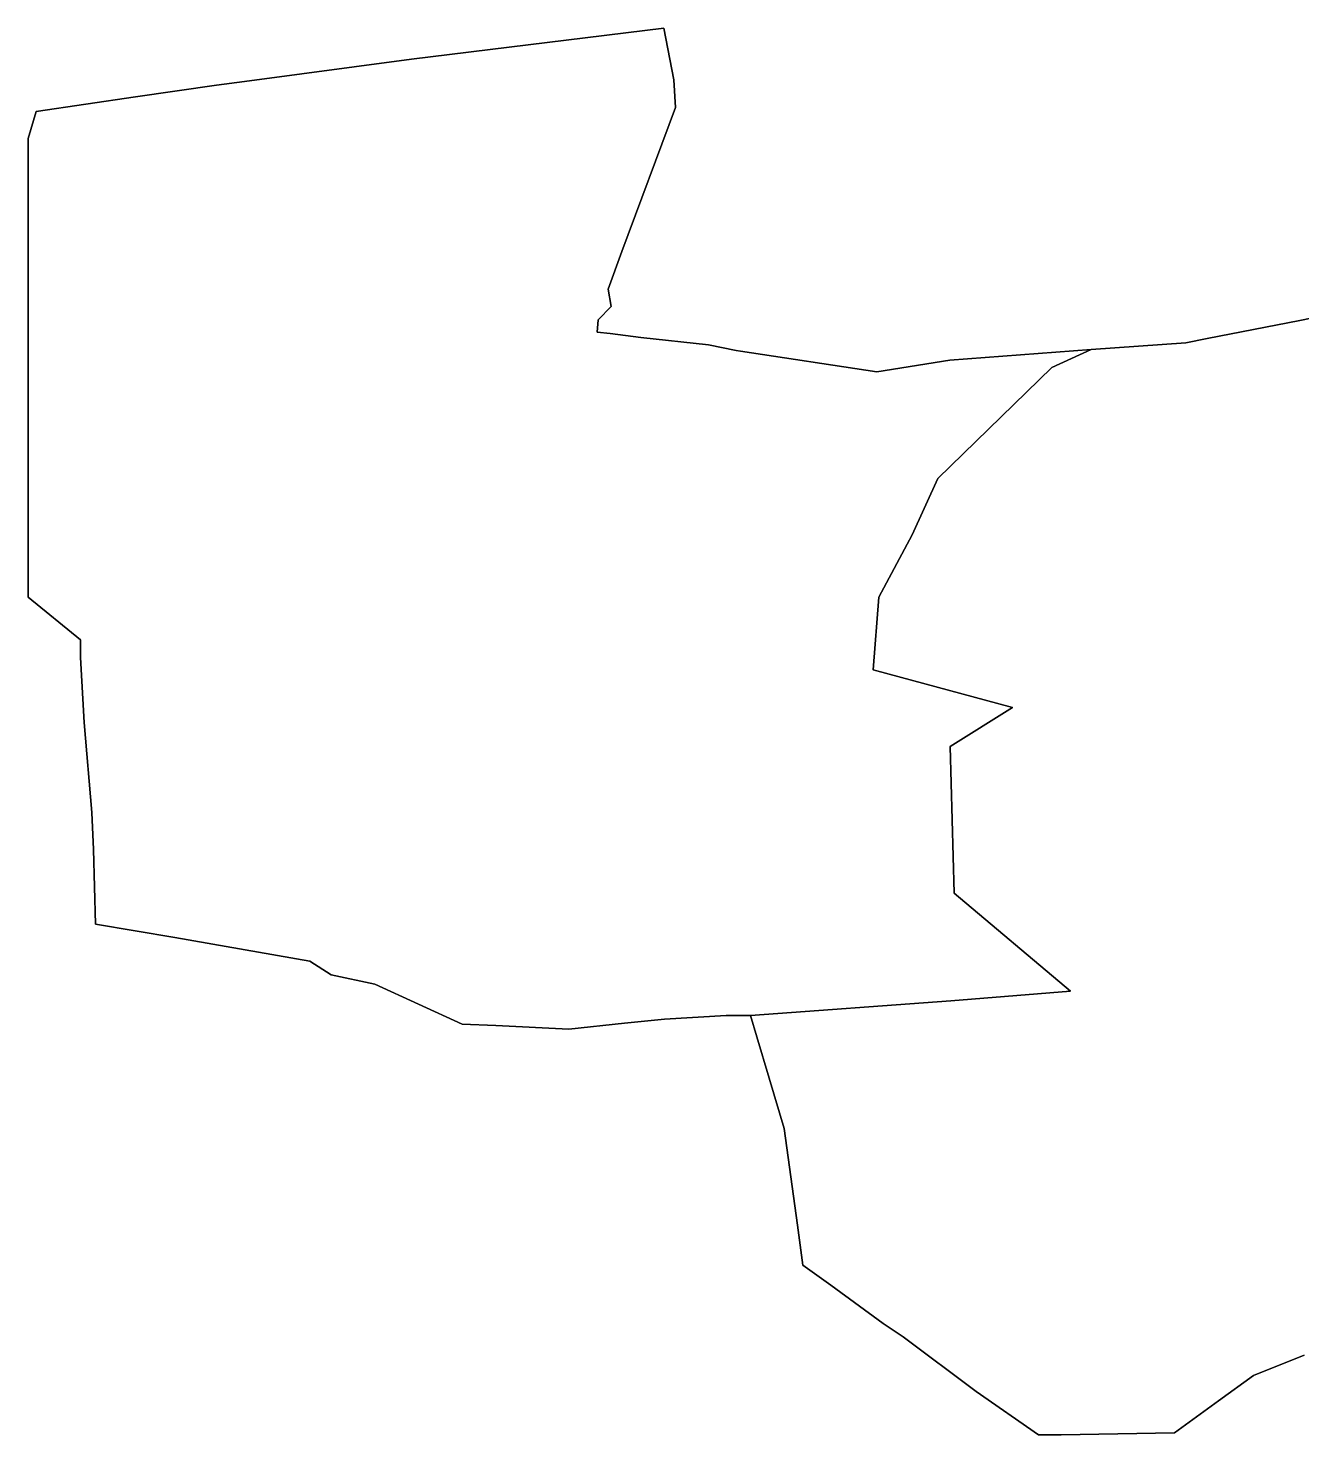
# Model space of a CAD drawing. Extents: x -85 to -76.23, y 42.63 to 48.9.
# Drawn here: x -85 to -79.33, y 42.63 to 48.9 of the extents above; entities that cross this region are included whole.
import ezdxf

# ---------------------------------------------------------------- set-up
doc = ezdxf.new("R2010")
doc.units = 0
doc.header["$MEASUREMENT"] = 0
doc.layers.add('GEO_', color=7, linetype='Continuous')

msp = doc.modelspace()

# ---------------------------------------------------------------- linework, layer by layer
at = {"layer": 'GEO_', "color": 7}
for p, q in [((-83.2933, 48.7582), (-82.1694, 48.896)), ((-83.2933, 48.7582), (-82.1694, 48.896)), ((-83.2933, 48.7582), (-82.1694, 48.896)), ((-82.1694, 48.896), (-83.2933, 48.7582)), ((-83.2933, 48.7582), (-82.1694, 48.896)), ((-83.2933, 48.7582), (-82.1694, 48.896)), ((-83.2933, 48.7582), (-82.1694, 48.896)), ((-82.1694, 48.896), (-83.2933, 48.7582)), ((-82.1694, 48.896), (-82.125, 48.6655)), ((-82.1694, 48.896), (-82.125, 48.6655)), ((-82.1694, 48.896), (-82.1694, 48.896)), ((-82.1694, 48.896), (-82.125, 48.6655)), ((-82.125, 48.6655), (-82.1694, 48.896)), ((-82.1694, 48.896), (-82.125, 48.6655)), ((-82.1694, 48.896), (-82.125, 48.6655)), ((-82.1694, 48.896), (-82.1694, 48.896)), ((-82.1694, 48.896), (-82.125, 48.6655)), ((-82.125, 48.6655), (-82.1694, 48.896)), ((-84.0372, 48.6582), (-83.2933, 48.7582)), ((-84.0372, 48.6582), (-83.2933, 48.7582)), ((-84.0372, 48.6582), (-83.2933, 48.7582)), ((-83.2933, 48.7582), (-84.0372, 48.6582)), ((-84.0372, 48.6582), (-83.2933, 48.7582)), ((-84.0372, 48.6582), (-83.2933, 48.7582)), ((-84.0372, 48.6582), (-83.2933, 48.7582)), ((-83.2933, 48.7582), (-84.0372, 48.6582)), ((-83.2933, 48.7582), (-83.2933, 48.7582)), ((-83.2933, 48.7582), (-83.2933, 48.7582)), ((-84.5225, 48.5895), (-84.1606, 48.6413)), ((-84.5225, 48.5895), (-84.1606, 48.6413)), ((-84.5225, 48.5895), (-84.1606, 48.6413)), ((-84.1606, 48.6413), (-84.5225, 48.5895)), ((-84.5225, 48.5895), (-84.1606, 48.6413)), ((-84.5225, 48.5895), (-84.1606, 48.6413)), ((-84.5225, 48.5895), (-84.1606, 48.6413)), ((-84.1606, 48.6413), (-84.5225, 48.5895)), ((-84.1606, 48.6413), (-84.0372, 48.6582)), ((-84.1606, 48.6413), (-84.0372, 48.6582)), ((-84.1606, 48.6413), (-84.0372, 48.6582)), ((-84.0372, 48.6582), (-84.1606, 48.6413)), ((-84.1606, 48.6413), (-84.0372, 48.6582)), ((-84.1606, 48.6413), (-84.0372, 48.6582)), ((-84.1606, 48.6413), (-84.0372, 48.6582)), ((-84.0372, 48.6582), (-84.1606, 48.6413)), ((-84.1606, 48.6413), (-84.1606, 48.6413)), ((-84.1606, 48.6413), (-84.1606, 48.6413)), ((-84.0372, 48.6582), (-84.0372, 48.6582)), ((-84.0372, 48.6582), (-84.0372, 48.6582)), ((-82.125, 48.6655), (-82.1167, 48.5427)), ((-82.125, 48.6655), (-82.1167, 48.5427)), ((-82.125, 48.6655), (-82.125, 48.6655)), ((-82.125, 48.6655), (-82.1167, 48.5427)), ((-82.1167, 48.5427), (-82.125, 48.6655)), ((-82.125, 48.6655), (-82.1167, 48.5427)), ((-82.125, 48.6655), (-82.1167, 48.5427)), ((-82.125, 48.6655), (-82.125, 48.6655)), ((-82.125, 48.6655), (-82.1167, 48.5427)), ((-82.1167, 48.5427), (-82.125, 48.6655)), ((-84.9636, 48.5243), (-84.5225, 48.5895)), ((-84.9636, 48.5243), (-84.5225, 48.5895)), ((-84.9636, 48.5243), (-84.5225, 48.5895)), ((-84.5225, 48.5895), (-84.9636, 48.5243)), ((-84.9636, 48.5243), (-84.5225, 48.5895)), ((-84.9636, 48.5243), (-84.5225, 48.5895)), ((-84.9636, 48.5243), (-84.5225, 48.5895)), ((-84.5225, 48.5895), (-84.9636, 48.5243)), ((-84.5225, 48.5895), (-84.5225, 48.5895)), ((-84.5225, 48.5895), (-84.5225, 48.5895)), ((-85, 48.4047), (-84.9636, 48.5243)), ((-85, 48.4047), (-84.9636, 48.5243)), ((-85, 48.4047), (-84.9636, 48.5243)), ((-84.9636, 48.5243), (-85, 48.4047)), ((-85, 48.4047), (-84.9636, 48.5243)), ((-85, 48.4047), (-84.9636, 48.5243)), ((-85, 48.4047), (-84.9636, 48.5243)), ((-84.9636, 48.5243), (-85, 48.4047)), ((-84.9636, 48.5243), (-84.9636, 48.5243)), ((-84.9636, 48.5243), (-84.9636, 48.5243)), ((-82.1167, 48.5427), (-82.3556, 47.9008)), ((-82.1167, 48.5427), (-82.3556, 47.9008)), ((-82.1167, 48.5427), (-82.3556, 47.9008)), ((-82.3556, 47.9008), (-82.1167, 48.5427)), ((-82.1167, 48.5427), (-82.3556, 47.9008)), ((-82.1167, 48.5427), (-82.3556, 47.9008)), ((-82.1167, 48.5427), (-82.3556, 47.9008)), ((-82.3556, 47.9008), (-82.1167, 48.5427)), ((-82.1167, 48.5427), (-82.1167, 48.5427)), ((-82.1167, 48.5427), (-82.1167, 48.5427)), ((-85, 47.9617), (-85, 48.4047)), ((-85, 47.9617), (-85, 48.4047)), ((-85, 47.9617), (-85, 48.4047)), ((-85, 48.4047), (-85, 48.4047)), ((-85, 48.4047), (-85, 47.9617)), ((-85, 47.9617), (-85, 48.4047)), ((-85, 47.9617), (-85, 48.4047)), ((-85, 47.9617), (-85, 48.4047)), ((-85, 48.4047), (-85, 48.4047)), ((-85, 48.4047), (-85, 47.9617)), ((-85, 47.7676), (-85, 47.9617)), ((-85, 47.7676), (-85, 47.9617)), ((-85, 47.7676), (-85, 47.9617)), ((-85, 47.9617), (-85, 47.9617)), ((-85, 47.9617), (-85, 47.7676)), ((-85, 47.7676), (-85, 47.9617)), ((-85, 47.7676), (-85, 47.9617)), ((-85, 47.7676), (-85, 47.9617)), ((-85, 47.9617), (-85, 47.9617)), ((-85, 47.9617), (-85, 47.7676)), ((-82.3556, 47.9008), (-82.4167, 47.7338)), ((-82.4167, 47.7338), (-82.3556, 47.9008)), ((-82.3556, 47.9008), (-82.4167, 47.7338)), ((-82.4167, 47.7338), (-82.3556, 47.9008)), ((-82.3556, 47.9008), (-82.3556, 47.9008)), ((-82.3556, 47.9008), (-82.3556, 47.9008)), ((-85, 47.6727), (-85, 47.7676)), ((-85, 47.6727), (-85, 47.7676)), ((-85, 47.6727), (-85, 47.7676)), ((-85, 47.7676), (-85, 47.7676)), ((-85, 47.7676), (-85, 47.6727)), ((-85, 47.6727), (-85, 47.7676)), ((-85, 47.6727), (-85, 47.7676)), ((-85, 47.6727), (-85, 47.7676)), ((-85, 47.7676), (-85, 47.7676)), ((-85, 47.7676), (-85, 47.6727)), ((-82.4167, 47.7338), (-82.4042, 47.6556)), ((-82.4167, 47.7338), (-82.4042, 47.6556)), ((-82.4167, 47.7338), (-82.4167, 47.7338)), ((-82.4167, 47.7338), (-82.4042, 47.6556)), ((-82.4042, 47.6556), (-82.4167, 47.7338)), ((-82.4167, 47.7338), (-82.4042, 47.6556)), ((-82.4167, 47.7338), (-82.4042, 47.6556)), ((-82.4167, 47.7338), (-82.4167, 47.7338)), ((-82.4167, 47.7338), (-82.4042, 47.6556)), ((-82.4042, 47.6556), (-82.4167, 47.7338)), ((-85, 47.368), (-85, 47.6727)), ((-85, 47.368), (-85, 47.6727)), ((-85, 47.368), (-85, 47.6727)), ((-85, 47.6727), (-85, 47.6727)), ((-85, 47.6727), (-85, 47.368)), ((-85, 47.368), (-85, 47.6727)), ((-85, 47.368), (-85, 47.6727)), ((-85, 47.368), (-85, 47.6727)), ((-85, 47.6727), (-85, 47.6727)), ((-85, 47.6727), (-85, 47.368)), ((-82.4042, 47.6556), (-82.4611, 47.5968)), ((-82.4042, 47.6556), (-82.4611, 47.5968)), ((-82.4042, 47.6556), (-82.4611, 47.5968)), ((-82.4611, 47.5968), (-82.4042, 47.6556)), ((-82.4042, 47.6556), (-82.4611, 47.5968)), ((-82.4042, 47.6556), (-82.4611, 47.5968)), ((-82.4042, 47.6556), (-82.4611, 47.5968)), ((-82.4611, 47.5968), (-82.4042, 47.6556)), ((-82.4042, 47.6556), (-82.4042, 47.6556)), ((-82.4042, 47.6556), (-82.4042, 47.6556)), ((-79.3375, 47.593), (-79.2, 47.6215)), ((-79.2, 47.6215), (-79.3375, 47.593)), ((-79.3375, 47.593), (-79.2, 47.6215)), ((-79.2, 47.6215), (-79.3375, 47.593)), ((-82.4611, 47.5968), (-82.4667, 47.5418)), ((-82.4611, 47.5968), (-82.4667, 47.5418)), ((-82.4611, 47.5968), (-82.4667, 47.5418)), ((-82.4667, 47.5418), (-82.4611, 47.5968)), ((-82.4611, 47.5968), (-82.4667, 47.5418)), ((-82.4611, 47.5968), (-82.4667, 47.5418)), ((-82.4611, 47.5968), (-82.4667, 47.5418)), ((-82.4667, 47.5418), (-82.4611, 47.5968)), ((-82.4611, 47.5968), (-82.4611, 47.5968)), ((-82.4611, 47.5968), (-82.4611, 47.5968)), ((-79.75, 47.5134), (-79.3375, 47.593)), ((-79.75, 47.5134), (-79.3375, 47.593)), ((-79.75, 47.5134), (-79.3375, 47.593)), ((-79.3375, 47.593), (-79.75, 47.5134)), ((-79.75, 47.5134), (-79.3375, 47.593)), ((-79.75, 47.5134), (-79.3375, 47.593)), ((-79.75, 47.5134), (-79.3375, 47.593)), ((-79.3375, 47.593), (-79.75, 47.5134)), ((-79.3375, 47.593), (-79.3375, 47.593)), ((-79.3375, 47.593), (-79.3375, 47.593)), ((-79.3375, 47.593), (-79.3375, 47.593)), ((-79.3375, 47.593), (-79.3375, 47.593)), ((-82.4667, 47.5418), (-82.4667, 47.5418)), ((-82.4667, 47.5418), (-82.4667, 47.5418)), ((-82.4667, 47.5418), (-82.4083, 47.5361)), ((-82.4667, 47.5418), (-82.4083, 47.5361)), ((-82.4667, 47.5418), (-82.4667, 47.5418)), ((-82.4667, 47.5418), (-82.4083, 47.5361)), ((-82.4083, 47.5361), (-82.4667, 47.5418)), ((-82.4667, 47.5418), (-82.4083, 47.5361)), ((-82.4667, 47.5418), (-82.4083, 47.5361)), ((-82.4667, 47.5418), (-82.4667, 47.5418)), ((-82.4667, 47.5418), (-82.4083, 47.5361)), ((-82.4083, 47.5361), (-82.4667, 47.5418)), ((-82.4083, 47.5361), (-82.2722, 47.518)), ((-82.4083, 47.5361), (-82.2722, 47.518)), ((-82.4083, 47.5361), (-82.4083, 47.5361)), ((-82.4083, 47.5361), (-82.2722, 47.518)), ((-82.2722, 47.518), (-82.4083, 47.5361)), ((-82.4083, 47.5361), (-82.2722, 47.518)), ((-82.4083, 47.5361), (-82.2722, 47.518)), ((-82.4083, 47.5361), (-82.4083, 47.5361)), ((-82.4083, 47.5361), (-82.2722, 47.518)), ((-82.2722, 47.518), (-82.4083, 47.5361)), ((-82.2722, 47.518), (-81.9708, 47.485)), ((-82.2722, 47.518), (-81.9708, 47.485)), ((-82.2722, 47.518), (-82.2722, 47.518)), ((-82.2722, 47.518), (-81.9708, 47.485)), ((-81.9708, 47.485), (-82.2722, 47.518)), ((-82.2722, 47.518), (-81.9708, 47.485)), ((-82.2722, 47.518), (-81.9708, 47.485)), ((-82.2722, 47.518), (-82.2722, 47.518)), ((-82.2722, 47.518), (-81.9708, 47.485)), ((-81.9708, 47.485), (-82.2722, 47.518)), ((-80.2667, 47.4642), (-79.8444, 47.4945)), ((-80.2667, 47.4642), (-79.8444, 47.4945)), ((-80.2667, 47.4642), (-79.8444, 47.4945)), ((-79.8444, 47.4945), (-80.2667, 47.4642)), ((-80.2667, 47.4642), (-79.8444, 47.4945)), ((-80.2667, 47.4642), (-79.8444, 47.4945)), ((-80.2667, 47.4642), (-79.8444, 47.4945)), ((-79.8444, 47.4945), (-80.2667, 47.4642)), ((-79.8444, 47.4945), (-79.75, 47.5134)), ((-79.8444, 47.4945), (-79.75, 47.5134)), ((-79.8444, 47.4945), (-79.75, 47.5134)), ((-79.75, 47.5134), (-79.8444, 47.4945)), ((-79.8444, 47.4945), (-79.75, 47.5134)), ((-79.8444, 47.4945), (-79.75, 47.5134)), ((-79.8444, 47.4945), (-79.75, 47.5134)), ((-79.75, 47.5134), (-79.8444, 47.4945)), ((-79.8444, 47.4945), (-79.8444, 47.4945)), ((-79.8444, 47.4945), (-79.8444, 47.4945)), ((-79.75, 47.5134), (-79.75, 47.5134)), ((-79.75, 47.5134), (-79.75, 47.5134)), ((-81.9708, 47.485), (-81.8472, 47.4604)), ((-81.9708, 47.485), (-81.8472, 47.4604)), ((-81.9708, 47.485), (-81.9708, 47.485)), ((-81.9708, 47.485), (-81.8472, 47.4604)), ((-81.8472, 47.4604), (-81.9708, 47.485)), ((-81.9708, 47.485), (-81.8472, 47.4604)), ((-81.9708, 47.485), (-81.8472, 47.4604)), ((-81.9708, 47.485), (-81.9708, 47.485)), ((-81.9708, 47.485), (-81.8472, 47.4604)), ((-81.8472, 47.4604), (-81.9708, 47.485)), ((-81.8472, 47.4604), (-81.8278, 47.4566)), ((-81.8472, 47.4604), (-81.8278, 47.4566)), ((-81.8472, 47.4604), (-81.8472, 47.4604)), ((-81.8472, 47.4604), (-81.8278, 47.4566)), ((-81.8278, 47.4566), (-81.8472, 47.4604)), ((-81.8472, 47.4604), (-81.8278, 47.4566)), ((-81.8472, 47.4604), (-81.8278, 47.4566)), ((-81.8472, 47.4604), (-81.8472, 47.4604)), ((-81.8472, 47.4604), (-81.8278, 47.4566)), ((-81.8278, 47.4566), (-81.8472, 47.4604)), ((-81.8278, 47.4566), (-81.2208, 47.3658)), ((-81.8278, 47.4566), (-81.2208, 47.3658)), ((-81.8278, 47.4566), (-81.8278, 47.4566)), ((-81.8278, 47.4566), (-81.2208, 47.3658)), ((-81.2208, 47.3658), (-81.8278, 47.4566)), ((-81.8278, 47.4566), (-81.2208, 47.3658)), ((-81.8278, 47.4566), (-81.2208, 47.3658)), ((-81.8278, 47.4566), (-81.8278, 47.4566)), ((-81.8278, 47.4566), (-81.2208, 47.3658)), ((-81.2208, 47.3658), (-81.8278, 47.4566)), ((-80.8958, 47.4168), (-80.2667, 47.4642)), ((-80.8958, 47.4168), (-80.2667, 47.4642)), ((-80.8958, 47.4168), (-80.2667, 47.4642)), ((-80.2667, 47.4642), (-80.8958, 47.4168)), ((-80.8958, 47.4168), (-80.2667, 47.4642)), ((-80.8958, 47.4168), (-80.2667, 47.4642)), ((-80.8958, 47.4168), (-80.2667, 47.4642)), ((-80.2667, 47.4642), (-80.8958, 47.4168)), ((-80.2667, 47.4642), (-80.4417, 47.3847)), ((-80.2667, 47.4642), (-80.4417, 47.3847)), ((-80.2667, 47.4642), (-80.4417, 47.3847)), ((-80.4417, 47.3847), (-80.2667, 47.4642)), ((-80.2667, 47.4642), (-80.4417, 47.3847)), ((-80.2667, 47.4642), (-80.4417, 47.3847)), ((-80.2667, 47.4642), (-80.4417, 47.3847)), ((-80.4417, 47.3847), (-80.2667, 47.4642)), ((-80.4417, 47.3847), (-80.2667, 47.4642)), ((-80.2667, 47.4642), (-80.4417, 47.3847)), ((-80.4417, 47.3847), (-80.2667, 47.4642)), ((-80.2667, 47.4642), (-80.4417, 47.3847)), ((-80.2667, 47.4642), (-80.2667, 47.4642)), ((-80.2667, 47.4642), (-80.2667, 47.4642)), ((-80.2667, 47.4642), (-80.2667, 47.4642)), ((-80.2667, 47.4642), (-80.2667, 47.4642)), ((-81.2208, 47.3658), (-80.8958, 47.4168)), ((-81.2208, 47.3658), (-80.8958, 47.4168)), ((-81.2208, 47.3658), (-80.8958, 47.4168)), ((-80.8958, 47.4168), (-81.2208, 47.3658)), ((-81.2208, 47.3658), (-80.8958, 47.4168)), ((-81.2208, 47.3658), (-80.8958, 47.4168)), ((-81.2208, 47.3658), (-80.8958, 47.4168)), ((-80.8958, 47.4168), (-81.2208, 47.3658)), ((-80.4417, 47.3847), (-80.9486, 46.8898)), ((-80.4417, 47.3847), (-80.9486, 46.8898)), ((-80.4417, 47.3847), (-80.9486, 46.8898)), ((-80.9486, 46.8898), (-80.4417, 47.3847)), ((-80.4417, 47.3847), (-80.9486, 46.8898)), ((-80.4417, 47.3847), (-80.9486, 46.8898)), ((-80.4417, 47.3847), (-80.9486, 46.8898)), ((-80.9486, 46.8898), (-80.4417, 47.3847)), ((-80.9486, 46.8898), (-80.4417, 47.3847)), ((-80.9486, 46.8898), (-80.4417, 47.3847)), ((-80.9486, 46.8898), (-80.4417, 47.3847)), ((-80.4417, 47.3847), (-80.9486, 46.8898)), ((-80.9486, 46.8898), (-80.4417, 47.3847)), ((-80.9486, 46.8898), (-80.4417, 47.3847)), ((-80.9486, 46.8898), (-80.4417, 47.3847)), ((-80.4417, 47.3847), (-80.9486, 46.8898)), ((-80.8958, 47.4168), (-80.8958, 47.4168)), ((-80.8958, 47.4168), (-80.8958, 47.4168)), ((-80.4417, 47.3847), (-80.4417, 47.3847)), ((-80.4417, 47.3847), (-80.4417, 47.3847)), ((-80.4417, 47.3847), (-80.4417, 47.3847)), ((-80.4417, 47.3847), (-80.4417, 47.3847)), ((-85, 47.368), (-85, 47.368)), ((-85, 47.368), (-85, 47.368)), ((-85, 47.2936), (-85, 47.368)), ((-85, 47.2936), (-85, 47.368)), ((-85, 47.2936), (-85, 47.368)), ((-85, 47.368), (-85, 47.368)), ((-85, 47.368), (-85, 47.2936)), ((-85, 47.2936), (-85, 47.368)), ((-85, 47.2936), (-85, 47.368)), ((-85, 47.2936), (-85, 47.368)), ((-85, 47.368), (-85, 47.368)), ((-85, 47.368), (-85, 47.2936)), ((-81.2208, 47.3658), (-81.2208, 47.3658)), ((-81.2208, 47.3658), (-81.2208, 47.3658)), ((-85, 47.1719), (-85, 47.2936)), ((-85, 47.1719), (-85, 47.2936)), ((-85, 47.1719), (-85, 47.2936)), ((-85, 47.2936), (-85, 47.2936)), ((-85, 47.2936), (-85, 47.1719)), ((-85, 47.1719), (-85, 47.2936)), ((-85, 47.1719), (-85, 47.2936)), ((-85, 47.1719), (-85, 47.2936)), ((-85, 47.2936), (-85, 47.2936)), ((-85, 47.2936), (-85, 47.1719)), ((-85, 47.0694), (-85, 47.1719)), ((-85, 47.1719), (-85, 47.1719)), ((-85, 47.1719), (-85, 47.0694)), ((-85, 47.0694), (-85, 47.1719)), ((-85, 47.0694), (-85, 47.1719)), ((-85, 47.0694), (-85, 47.1719)), ((-85, 47.1719), (-85, 47.1719)), ((-85, 47.1719), (-85, 47.0694)), ((-85, 46.8665), (-85, 47.0694)), ((-85, 46.8665), (-85, 47.0694)), ((-85, 46.8665), (-85, 47.0694)), ((-85, 47.0694), (-85, 47.0694)), ((-85, 47.0694), (-85, 46.8665)), ((-85, 46.8665), (-85, 47.0694)), ((-85, 46.8665), (-85, 47.0694)), ((-85, 46.8665), (-85, 47.0694)), ((-85, 47.0694), (-85, 47.0694)), ((-85, 47.0694), (-85, 46.8665)), ((-80.9486, 46.8898), (-81.0639, 46.6389)), ((-80.9486, 46.8898), (-81.0639, 46.6389)), ((-80.9486, 46.8898), (-81.0639, 46.6389)), ((-81.0639, 46.6389), (-80.9486, 46.8898)), ((-80.9486, 46.8898), (-81.0639, 46.6389)), ((-80.9486, 46.8898), (-81.0639, 46.6389)), ((-80.9486, 46.8898), (-81.0639, 46.6389)), ((-81.0639, 46.6389), (-80.9486, 46.8898)), ((-81.0639, 46.6389), (-80.9486, 46.8898)), ((-81.0639, 46.6389), (-80.9486, 46.8898)), ((-81.0639, 46.6389), (-80.9486, 46.8898)), ((-80.9486, 46.8898), (-81.0639, 46.6389)), ((-81.0639, 46.6389), (-80.9486, 46.8898)), ((-81.0639, 46.6389), (-80.9486, 46.8898)), ((-81.0639, 46.6389), (-80.9486, 46.8898)), ((-80.9486, 46.8898), (-81.0639, 46.6389)), ((-80.9486, 46.8898), (-80.9486, 46.8898)), ((-80.9486, 46.8898), (-80.9486, 46.8898)), ((-80.9486, 46.8898), (-80.9486, 46.8898)), ((-80.9486, 46.8898), (-80.9486, 46.8898)), ((-80.9486, 46.8898), (-80.9486, 46.8898)), ((-80.9486, 46.8898), (-80.9486, 46.8898)), ((-85, 46.5864), (-85, 46.8665)), ((-85, 46.5864), (-85, 46.8665)), ((-85, 46.5864), (-85, 46.8665)), ((-85, 46.8665), (-85, 46.8665)), ((-85, 46.8665), (-85, 46.5864)), ((-85, 46.5864), (-85, 46.8665)), ((-85, 46.5864), (-85, 46.8665)), ((-85, 46.5864), (-85, 46.8665)), ((-85, 46.8665), (-85, 46.8665)), ((-85, 46.8665), (-85, 46.5864)), ((-81.0639, 46.6389), (-81.2111, 46.3619)), ((-81.0639, 46.6389), (-81.2111, 46.3619)), ((-81.0639, 46.6389), (-81.2111, 46.3619)), ((-81.2111, 46.3619), (-81.0639, 46.6389)), ((-81.0639, 46.6389), (-81.2111, 46.3619)), ((-81.0639, 46.6389), (-81.2111, 46.3619)), ((-81.0639, 46.6389), (-81.2111, 46.3619)), ((-81.2111, 46.3619), (-81.0639, 46.6389)), ((-81.2111, 46.3619), (-81.0639, 46.6389)), ((-81.2111, 46.3619), (-81.0639, 46.6389)), ((-81.2111, 46.3619), (-81.0639, 46.6389)), ((-81.0639, 46.6389), (-81.2111, 46.3619)), ((-81.2111, 46.3619), (-81.0639, 46.6389)), ((-81.2111, 46.3619), (-81.0639, 46.6389)), ((-81.2111, 46.3619), (-81.0639, 46.6389)), ((-81.0639, 46.6389), (-81.2111, 46.3619)), ((-81.0639, 46.6389), (-81.0639, 46.6389)), ((-81.0639, 46.6389), (-81.0639, 46.6389)), ((-81.0639, 46.6389), (-81.0639, 46.6389)), ((-81.0639, 46.6389), (-81.0639, 46.6389)), ((-84.9992, 46.5403), (-85, 46.5864)), ((-84.9992, 46.5403), (-85, 46.5864)), ((-84.9992, 46.5403), (-85, 46.5864)), ((-85, 46.5864), (-85, 46.5864)), ((-85, 46.5864), (-84.9992, 46.5403)), ((-84.9992, 46.5403), (-85, 46.5864)), ((-84.9992, 46.5403), (-85, 46.5864)), ((-84.9992, 46.5403), (-85, 46.5864)), ((-85, 46.5864), (-85, 46.5864)), ((-85, 46.5864), (-84.9992, 46.5403)), ((-85, 46.418), (-84.9992, 46.5403)), ((-85, 46.418), (-84.9992, 46.5403)), ((-85, 46.418), (-84.9992, 46.5403)), ((-84.9992, 46.5403), (-85, 46.418)), ((-85, 46.418), (-84.9992, 46.5403)), ((-85, 46.418), (-84.9992, 46.5403)), ((-85, 46.418), (-84.9992, 46.5403)), ((-84.9992, 46.5403), (-85, 46.418)), ((-84.9992, 46.5403), (-84.9992, 46.5403)), ((-84.9992, 46.5403), (-84.9992, 46.5403)), ((-85, 46.3619), (-85, 46.418)), ((-85, 46.3619), (-85, 46.418)), ((-85, 46.3619), (-85, 46.418)), ((-85, 46.418), (-85, 46.418)), ((-85, 46.418), (-85, 46.3619)), ((-85, 46.3619), (-85, 46.418)), ((-85, 46.3619), (-85, 46.418)), ((-85, 46.3619), (-85, 46.418)), ((-85, 46.418), (-85, 46.418)), ((-85, 46.418), (-85, 46.3619)), ((-84.7667, 46.1714), (-85, 46.3619)), ((-84.7667, 46.1714), (-85, 46.3619)), ((-84.7667, 46.1714), (-85, 46.3619)), ((-85, 46.3619), (-85, 46.3619)), ((-85, 46.3619), (-84.7667, 46.1714)), ((-84.7667, 46.1714), (-85, 46.3619)), ((-84.7667, 46.1714), (-85, 46.3619)), ((-84.7667, 46.1714), (-85, 46.3619)), ((-85, 46.3619), (-85, 46.3619)), ((-85, 46.3619), (-84.7667, 46.1714)), ((-81.2111, 46.3619), (-81.2375, 46.0377)), ((-81.2111, 46.3619), (-81.2375, 46.0377)), ((-81.2111, 46.3619), (-81.2375, 46.0377)), ((-81.2375, 46.0377), (-81.2111, 46.3619)), ((-81.2111, 46.3619), (-81.2375, 46.0377)), ((-81.2111, 46.3619), (-81.2375, 46.0377)), ((-81.2111, 46.3619), (-81.2375, 46.0377)), ((-81.2375, 46.0377), (-81.2111, 46.3619)), ((-81.2375, 46.0377), (-81.2111, 46.3619)), ((-81.2375, 46.0377), (-81.2111, 46.3619)), ((-81.2375, 46.0377), (-81.2111, 46.3619)), ((-81.2111, 46.3619), (-81.2375, 46.0377)), ((-81.2375, 46.0377), (-81.2111, 46.3619)), ((-81.2375, 46.0377), (-81.2111, 46.3619)), ((-81.2375, 46.0377), (-81.2111, 46.3619)), ((-81.2111, 46.3619), (-81.2375, 46.0377)), ((-81.2111, 46.3619), (-81.2111, 46.3619)), ((-81.2111, 46.3619), (-81.2111, 46.3619)), ((-81.2111, 46.3619), (-81.2111, 46.3619)), ((-81.2111, 46.3619), (-81.2111, 46.3619)), ((-84.7667, 46.0932), (-84.7667, 46.1714)), ((-84.7667, 46.0932), (-84.7667, 46.1714)), ((-84.7667, 46.0932), (-84.7667, 46.1714)), ((-84.7667, 46.1714), (-84.7667, 46.1714)), ((-84.7667, 46.1714), (-84.7667, 46.0932)), ((-84.7667, 46.1714), (-84.7667, 46.1714)), ((-84.7667, 46.1714), (-84.7667, 46.1714)), ((-84.7667, 46.0932), (-84.7667, 46.1714)), ((-84.7667, 46.0932), (-84.7667, 46.1714)), ((-84.7667, 46.0932), (-84.7667, 46.1714)), ((-84.7667, 46.1714), (-84.7667, 46.1714)), ((-84.7667, 46.1714), (-84.7667, 46.0932)), ((-84.75, 45.803), (-84.7667, 46.0932)), ((-84.75, 45.803), (-84.7667, 46.0932)), ((-84.75, 45.803), (-84.7667, 46.0932)), ((-84.7667, 46.0932), (-84.7667, 46.0932)), ((-84.7667, 46.0932), (-84.75, 45.803)), ((-84.75, 45.803), (-84.7667, 46.0932)), ((-84.75, 45.803), (-84.7667, 46.0932)), ((-84.75, 45.803), (-84.7667, 46.0932)), ((-84.7667, 46.0932), (-84.7667, 46.0932)), ((-84.7667, 46.0932), (-84.75, 45.803)), ((-81.2375, 46.0377), (-81.2375, 46.0377)), ((-81.2375, 46.0377), (-81.2375, 46.0377)), ((-81.2375, 46.0377), (-80.6167, 45.8699)), ((-81.2375, 46.0377), (-80.6167, 45.8699)), ((-81.2375, 46.0377), (-81.2375, 46.0377)), ((-81.2375, 46.0377), (-80.6167, 45.8699)), ((-80.6167, 45.8699), (-81.2375, 46.0377)), ((-81.2375, 46.0377), (-80.6167, 45.8699)), ((-81.2375, 46.0377), (-80.6167, 45.8699)), ((-81.2375, 46.0377), (-81.2375, 46.0377)), ((-81.2375, 46.0377), (-80.6167, 45.8699)), ((-80.6167, 45.8699), (-81.2375, 46.0377)), ((-80.6167, 45.8699), (-81.2375, 46.0377)), ((-80.6167, 45.8699), (-81.2375, 46.0377)), ((-80.6167, 45.8699), (-81.2375, 46.0377)), ((-81.2375, 46.0377), (-81.2375, 46.0377)), ((-81.2375, 46.0377), (-80.6167, 45.8699)), ((-80.6167, 45.8699), (-81.2375, 46.0377)), ((-80.6167, 45.8699), (-81.2375, 46.0377)), ((-80.6167, 45.8699), (-81.2375, 46.0377)), ((-81.2375, 46.0377), (-81.2375, 46.0377)), ((-81.2375, 46.0377), (-80.6167, 45.8699)), ((-80.6167, 45.8699), (-80.8936, 45.6961)), ((-80.6167, 45.8699), (-80.8936, 45.6961)), ((-80.6167, 45.8699), (-80.8936, 45.6961)), ((-80.8936, 45.6961), (-80.6167, 45.8699)), ((-80.6167, 45.8699), (-80.8936, 45.6961)), ((-80.6167, 45.8699), (-80.8936, 45.6961)), ((-80.6167, 45.8699), (-80.8936, 45.6961)), ((-80.8936, 45.6961), (-80.6167, 45.8699)), ((-80.8936, 45.6961), (-80.6167, 45.8699)), ((-80.8936, 45.6961), (-80.6167, 45.8699)), ((-80.8936, 45.6961), (-80.6167, 45.8699)), ((-80.6167, 45.8699), (-80.8936, 45.6961)), ((-80.8936, 45.6961), (-80.6167, 45.8699)), ((-80.8936, 45.6961), (-80.6167, 45.8699)), ((-80.8936, 45.6961), (-80.6167, 45.8699)), ((-80.6167, 45.8699), (-80.8936, 45.6961)), ((-80.6167, 45.8699), (-80.6167, 45.8699)), ((-80.6167, 45.8699), (-80.6167, 45.8699)), ((-80.6167, 45.8699), (-80.6167, 45.8699)), ((-80.6167, 45.8699), (-80.6167, 45.8699)), ((-80.6167, 45.8699), (-80.6167, 45.8699)), ((-80.6167, 45.8699), (-80.6167, 45.8699)), ((-84.7167, 45.4029), (-84.75, 45.803)), ((-84.7167, 45.4029), (-84.75, 45.803)), ((-84.7167, 45.4029), (-84.75, 45.803)), ((-84.75, 45.803), (-84.75, 45.803)), ((-84.75, 45.803), (-84.7167, 45.4029)), ((-84.7167, 45.4029), (-84.75, 45.803)), ((-84.7167, 45.4029), (-84.75, 45.803)), ((-84.7167, 45.4029), (-84.75, 45.803)), ((-84.75, 45.803), (-84.75, 45.803)), ((-84.75, 45.803), (-84.7167, 45.4029)), ((-80.8936, 45.6961), (-80.8756, 45.0425)), ((-80.8936, 45.6961), (-80.8756, 45.0425)), ((-80.8936, 45.6961), (-80.8936, 45.6961)), ((-80.8936, 45.6961), (-80.8756, 45.0425)), ((-80.8756, 45.0425), (-80.8936, 45.6961)), ((-80.8936, 45.6961), (-80.8756, 45.0425)), ((-80.8936, 45.6961), (-80.8756, 45.0425)), ((-80.8936, 45.6961), (-80.8936, 45.6961)), ((-80.8936, 45.6961), (-80.8756, 45.0425)), ((-80.8756, 45.0425), (-80.8936, 45.6961)), ((-80.8756, 45.0425), (-80.8936, 45.6961)), ((-80.8756, 45.0425), (-80.8936, 45.6961)), ((-80.8756, 45.0425), (-80.8936, 45.6961)), ((-80.8936, 45.6961), (-80.8936, 45.6961)), ((-80.8936, 45.6961), (-80.8756, 45.0425)), ((-80.8756, 45.0425), (-80.8936, 45.6961)), ((-80.8756, 45.0425), (-80.8936, 45.6961)), ((-80.8756, 45.0425), (-80.8936, 45.6961)), ((-80.8936, 45.6961), (-80.8936, 45.6961)), ((-80.8936, 45.6961), (-80.8756, 45.0425)), ((-84.7092, 45.2372), (-84.7167, 45.4029)), ((-84.7092, 45.2372), (-84.7167, 45.4029)), ((-84.7092, 45.2372), (-84.7167, 45.4029)), ((-84.7167, 45.4029), (-84.7167, 45.4029)), ((-84.7167, 45.4029), (-84.7092, 45.2372)), ((-84.7092, 45.2372), (-84.7167, 45.4029)), ((-84.7092, 45.2372), (-84.7167, 45.4029)), ((-84.7092, 45.2372), (-84.7167, 45.4029)), ((-84.7167, 45.4029), (-84.7167, 45.4029)), ((-84.7167, 45.4029), (-84.7092, 45.2372)), ((-84.7, 44.9053), (-84.7092, 45.2372)), ((-84.7, 44.9053), (-84.7092, 45.2372)), ((-84.7, 44.9053), (-84.7092, 45.2372)), ((-84.7092, 45.2372), (-84.7092, 45.2372)), ((-84.7092, 45.2372), (-84.7, 44.9053)), ((-84.7, 44.9053), (-84.7092, 45.2372)), ((-84.7, 44.9053), (-84.7092, 45.2372)), ((-84.7, 44.9053), (-84.7092, 45.2372)), ((-84.7092, 45.2372), (-84.7092, 45.2372)), ((-84.7092, 45.2372), (-84.7, 44.9053)), ((-80.8756, 45.0425), (-80.3583, 44.6062)), ((-80.8756, 45.0425), (-80.3583, 44.6062)), ((-80.8756, 45.0425), (-80.8756, 45.0425)), ((-80.8756, 45.0425), (-80.3583, 44.6062)), ((-80.3583, 44.6062), (-80.8756, 45.0425)), ((-80.8756, 45.0425), (-80.3583, 44.6062)), ((-80.8756, 45.0425), (-80.3583, 44.6062)), ((-80.8756, 45.0425), (-80.8756, 45.0425)), ((-80.8756, 45.0425), (-80.3583, 44.6062)), ((-80.3583, 44.6062), (-80.8756, 45.0425)), ((-80.3583, 44.6062), (-80.8756, 45.0425)), ((-80.3583, 44.6062), (-80.8756, 45.0425)), ((-80.3583, 44.6062), (-80.8756, 45.0425)), ((-80.8756, 45.0425), (-80.8756, 45.0425)), ((-80.8756, 45.0425), (-80.3583, 44.6062)), ((-80.3583, 44.6062), (-80.8756, 45.0425)), ((-80.3583, 44.6062), (-80.8756, 45.0425)), ((-80.3583, 44.6062), (-80.8756, 45.0425)), ((-80.8756, 45.0425), (-80.8756, 45.0425)), ((-80.8756, 45.0425), (-80.3583, 44.6062)), ((-84.3472, 44.8454), (-84.7, 44.9053)), ((-84.3472, 44.8454), (-84.7, 44.9053)), ((-84.3472, 44.8454), (-84.7, 44.9053)), ((-84.7, 44.9053), (-84.7, 44.9053)), ((-84.7, 44.9053), (-84.3472, 44.8454)), ((-84.3472, 44.8454), (-84.7, 44.9053)), ((-84.3472, 44.8454), (-84.7, 44.9053)), ((-84.3472, 44.8454), (-84.7, 44.9053)), ((-84.7, 44.9053), (-84.7, 44.9053)), ((-84.7, 44.9053), (-84.3472, 44.8454)), ((-83.7458, 44.74), (-84.3472, 44.8454)), ((-83.7458, 44.74), (-84.3472, 44.8454)), ((-83.7458, 44.74), (-84.3472, 44.8454)), ((-84.3472, 44.8454), (-84.3472, 44.8454)), ((-84.3472, 44.8454), (-83.7458, 44.74)), ((-83.7458, 44.74), (-84.3472, 44.8454)), ((-83.7458, 44.74), (-84.3472, 44.8454)), ((-83.7458, 44.74), (-84.3472, 44.8454)), ((-84.3472, 44.8454), (-84.3472, 44.8454)), ((-84.3472, 44.8454), (-83.7458, 44.74)), ((-83.65, 44.6795), (-83.7458, 44.74)), ((-83.65, 44.6795), (-83.7458, 44.74)), ((-83.65, 44.6795), (-83.7458, 44.74)), ((-83.7458, 44.74), (-83.7458, 44.74)), ((-83.7458, 44.74), (-83.65, 44.6795)), ((-83.65, 44.6795), (-83.7458, 44.74)), ((-83.65, 44.6795), (-83.7458, 44.74)), ((-83.65, 44.6795), (-83.7458, 44.74)), ((-83.7458, 44.74), (-83.7458, 44.74)), ((-83.7458, 44.74), (-83.65, 44.6795)), ((-83.4556, 44.6374), (-83.65, 44.6795)), ((-83.4556, 44.6374), (-83.65, 44.6795)), ((-83.4556, 44.6374), (-83.65, 44.6795)), ((-83.65, 44.6795), (-83.65, 44.6795)), ((-83.65, 44.6795), (-83.4556, 44.6374)), ((-83.4556, 44.6374), (-83.65, 44.6795)), ((-83.4556, 44.6374), (-83.65, 44.6795)), ((-83.4556, 44.6374), (-83.65, 44.6795)), ((-83.65, 44.6795), (-83.65, 44.6795)), ((-83.65, 44.6795), (-83.4556, 44.6374)), ((-83.4556, 44.6374), (-83.4556, 44.6374)), ((-83.4556, 44.6374), (-83.4556, 44.6374)), ((-83.0667, 44.4598), (-83.4556, 44.6374)), ((-83.0667, 44.4598), (-83.4556, 44.6374)), ((-83.0667, 44.4598), (-83.4556, 44.6374)), ((-83.4556, 44.6374), (-83.4556, 44.6374)), ((-83.4556, 44.6374), (-83.0667, 44.4598)), ((-83.0667, 44.4598), (-83.4556, 44.6374)), ((-83.0667, 44.4598), (-83.4556, 44.6374)), ((-83.0667, 44.4598), (-83.4556, 44.6374)), ((-83.4556, 44.6374), (-83.4556, 44.6374)), ((-83.4556, 44.6374), (-83.0667, 44.4598)), ((-80.8917, 44.5641), (-81.7833, 44.4982)), ((-80.8917, 44.5641), (-81.7833, 44.4982)), ((-80.8917, 44.5641), (-81.7833, 44.4982)), ((-81.7833, 44.4982), (-80.8917, 44.5641)), ((-80.8917, 44.5641), (-81.7833, 44.4982)), ((-80.8917, 44.5641), (-81.7833, 44.4982)), ((-80.8917, 44.5641), (-81.7833, 44.4982)), ((-81.7833, 44.4982), (-80.8917, 44.5641)), ((-81.7833, 44.4982), (-80.8917, 44.5641)), ((-80.8917, 44.5641), (-81.7833, 44.4982)), ((-81.7833, 44.4982), (-80.8917, 44.5641)), ((-80.8917, 44.5641), (-81.7833, 44.4982)), ((-80.3583, 44.6062), (-80.8917, 44.5641)), ((-80.3583, 44.6062), (-80.8917, 44.5641)), ((-80.3583, 44.6062), (-80.8917, 44.5641)), ((-80.8917, 44.5641), (-80.3583, 44.6062)), ((-80.3583, 44.6062), (-80.8917, 44.5641)), ((-80.3583, 44.6062), (-80.8917, 44.5641)), ((-80.3583, 44.6062), (-80.8917, 44.5641)), ((-80.8917, 44.5641), (-80.3583, 44.6062)), ((-80.8917, 44.5641), (-80.3583, 44.6062)), ((-80.3583, 44.6062), (-80.8917, 44.5641)), ((-80.8917, 44.5641), (-80.3583, 44.6062)), ((-80.3583, 44.6062), (-80.8917, 44.5641)), ((-80.8917, 44.5641), (-80.3583, 44.6062)), ((-80.3583, 44.6062), (-80.8917, 44.5641)), ((-80.8917, 44.5641), (-80.8917, 44.5641)), ((-80.8917, 44.5641), (-80.8917, 44.5641)), ((-80.8917, 44.5641), (-80.8917, 44.5641)), ((-80.8917, 44.5641), (-80.8917, 44.5641)), ((-80.8917, 44.5641), (-80.8917, 44.5641)), ((-80.8917, 44.5641), (-80.8917, 44.5641)), ((-80.8917, 44.5641), (-80.8917, 44.5641)), ((-80.3583, 44.6062), (-80.3583, 44.6062)), ((-80.3583, 44.6062), (-80.3583, 44.6062)), ((-80.3583, 44.6062), (-80.3583, 44.6062)), ((-80.3583, 44.6062), (-80.3583, 44.6062)), ((-80.3583, 44.6062), (-80.3583, 44.6062)), ((-80.3583, 44.6062), (-80.3583, 44.6062)), ((-80.3583, 44.6062), (-80.3583, 44.6062)), ((-81.8917, 44.4982), (-82.1667, 44.4818)), ((-81.8917, 44.4982), (-82.1667, 44.4818)), ((-81.8917, 44.4982), (-82.1667, 44.4818)), ((-82.1667, 44.4818), (-81.8917, 44.4982)), ((-81.8917, 44.4982), (-82.1667, 44.4818)), ((-81.8917, 44.4982), (-82.1667, 44.4818)), ((-81.8917, 44.4982), (-82.1667, 44.4818)), ((-82.1667, 44.4818), (-81.8917, 44.4982)), ((-81.7833, 44.4982), (-81.8917, 44.4982)), ((-81.7833, 44.4982), (-81.8917, 44.4982)), ((-81.7833, 44.4982), (-81.8917, 44.4982)), ((-81.8917, 44.4982), (-81.8917, 44.4982)), ((-81.8917, 44.4982), (-81.7833, 44.4982)), ((-81.7833, 44.4982), (-81.8917, 44.4982)), ((-81.7833, 44.4982), (-81.8917, 44.4982)), ((-81.7833, 44.4982), (-81.8917, 44.4982)), ((-81.8917, 44.4982), (-81.8917, 44.4982)), ((-81.8917, 44.4982), (-81.7833, 44.4982)), ((-81.7833, 44.4982), (-81.7833, 44.4982)), ((-81.7833, 44.4982), (-81.7833, 44.4982)), ((-81.7544, 44.4024), (-81.7833, 44.4982)), ((-81.7544, 44.4024), (-81.7833, 44.4982)), ((-81.7544, 44.4024), (-81.7833, 44.4982)), ((-81.7833, 44.4982), (-81.7833, 44.4982)), ((-81.7833, 44.4982), (-81.7544, 44.4024)), ((-81.7544, 44.4024), (-81.7833, 44.4982)), ((-81.7544, 44.4024), (-81.7833, 44.4982)), ((-81.7544, 44.4024), (-81.7833, 44.4982)), ((-81.7833, 44.4982), (-81.7833, 44.4982)), ((-81.7833, 44.4982), (-81.7544, 44.4024)), ((-82.9167, 44.4543), (-83.0667, 44.4598)), ((-82.9167, 44.4543), (-83.0667, 44.4598)), ((-82.9167, 44.4543), (-83.0667, 44.4598)), ((-83.0667, 44.4598), (-83.0667, 44.4598)), ((-83.0667, 44.4598), (-82.9167, 44.4543)), ((-82.9167, 44.4543), (-83.0667, 44.4598)), ((-82.9167, 44.4543), (-83.0667, 44.4598)), ((-82.9167, 44.4543), (-83.0667, 44.4598)), ((-83.0667, 44.4598), (-83.0667, 44.4598)), ((-83.0667, 44.4598), (-82.9167, 44.4543)), ((-82.5917, 44.4379), (-82.9167, 44.4543)), ((-82.5917, 44.4379), (-82.9167, 44.4543)), ((-82.5917, 44.4379), (-82.9167, 44.4543)), ((-82.9167, 44.4543), (-82.9167, 44.4543)), ((-82.9167, 44.4543), (-82.5917, 44.4379)), ((-82.5917, 44.4379), (-82.9167, 44.4543)), ((-82.5917, 44.4379), (-82.9167, 44.4543)), ((-82.5917, 44.4379), (-82.9167, 44.4543)), ((-82.9167, 44.4543), (-82.9167, 44.4543)), ((-82.9167, 44.4543), (-82.5917, 44.4379)), ((-82.3444, 44.4635), (-82.5917, 44.4379)), ((-82.3444, 44.4635), (-82.5917, 44.4379)), ((-82.3444, 44.4635), (-82.5917, 44.4379)), ((-82.5917, 44.4379), (-82.3444, 44.4635)), ((-82.3444, 44.4635), (-82.5917, 44.4379)), ((-82.3444, 44.4635), (-82.5917, 44.4379)), ((-82.3444, 44.4635), (-82.5917, 44.4379)), ((-82.5917, 44.4379), (-82.3444, 44.4635)), ((-82.5917, 44.4379), (-82.5917, 44.4379)), ((-82.5917, 44.4379), (-82.5917, 44.4379)), ((-82.1667, 44.4818), (-82.3444, 44.4635)), ((-82.1667, 44.4818), (-82.3444, 44.4635)), ((-82.1667, 44.4818), (-82.3444, 44.4635)), ((-82.3444, 44.4635), (-82.1667, 44.4818)), ((-82.1667, 44.4818), (-82.3444, 44.4635)), ((-82.1667, 44.4818), (-82.3444, 44.4635)), ((-82.1667, 44.4818), (-82.3444, 44.4635)), ((-82.3444, 44.4635), (-82.1667, 44.4818)), ((-82.3444, 44.4635), (-82.3444, 44.4635)), ((-82.3444, 44.4635), (-82.3444, 44.4635)), ((-82.1667, 44.4818), (-82.1667, 44.4818)), ((-82.1667, 44.4818), (-82.1667, 44.4818)), ((-81.6997, 44.2184), (-81.7544, 44.4024)), ((-81.6997, 44.2184), (-81.7544, 44.4024)), ((-81.6997, 44.2184), (-81.7544, 44.4024)), ((-81.7544, 44.4024), (-81.7544, 44.4024)), ((-81.7544, 44.4024), (-81.6997, 44.2184)), ((-81.6997, 44.2184), (-81.7544, 44.4024)), ((-81.6997, 44.2184), (-81.7544, 44.4024)), ((-81.6997, 44.2184), (-81.7544, 44.4024)), ((-81.7544, 44.4024), (-81.7544, 44.4024)), ((-81.7544, 44.4024), (-81.6997, 44.2184)), ((-81.6333, 43.9948), (-81.6997, 44.2184)), ((-81.6333, 43.9948), (-81.6997, 44.2184)), ((-81.6333, 43.9948), (-81.6997, 44.2184)), ((-81.6997, 44.2184), (-81.6997, 44.2184)), ((-81.6997, 44.2184), (-81.6333, 43.9948)), ((-81.6333, 43.9948), (-81.6997, 44.2184)), ((-81.6333, 43.9948), (-81.6997, 44.2184)), ((-81.6333, 43.9948), (-81.6997, 44.2184)), ((-81.6997, 44.2184), (-81.6997, 44.2184)), ((-81.6997, 44.2184), (-81.6333, 43.9948)), ((-81.5744, 43.5648), (-81.6333, 43.9948)), ((-81.5744, 43.5648), (-81.6333, 43.9948)), ((-81.5744, 43.5648), (-81.6333, 43.9948)), ((-81.6333, 43.9948), (-81.6333, 43.9948)), ((-81.6333, 43.9948), (-81.5744, 43.5648)), ((-81.5744, 43.5648), (-81.6333, 43.9948)), ((-81.5744, 43.5648), (-81.6333, 43.9948)), ((-81.5744, 43.5648), (-81.6333, 43.9948)), ((-81.6333, 43.9948), (-81.6333, 43.9948)), ((-81.6333, 43.9948), (-81.5744, 43.5648)), ((-81.55, 43.3857), (-81.5744, 43.5648)), ((-81.55, 43.3857), (-81.5744, 43.5648)), ((-81.55, 43.3857), (-81.5744, 43.5648)), ((-81.5744, 43.5648), (-81.5744, 43.5648)), ((-81.5744, 43.5648), (-81.55, 43.3857)), ((-81.55, 43.3857), (-81.5744, 43.5648)), ((-81.55, 43.3857), (-81.5744, 43.5648)), ((-81.55, 43.3857), (-81.5744, 43.5648)), ((-81.5744, 43.5648), (-81.5744, 43.5648)), ((-81.5744, 43.5648), (-81.55, 43.3857)), ((-81.4261, 43.2976), (-81.55, 43.3857)), ((-81.4261, 43.2976), (-81.55, 43.3857)), ((-81.4261, 43.2976), (-81.55, 43.3857)), ((-81.55, 43.3857), (-81.55, 43.3857)), ((-81.55, 43.3857), (-81.4261, 43.2976)), ((-81.4261, 43.2976), (-81.55, 43.3857)), ((-81.4261, 43.2976), (-81.55, 43.3857)), ((-81.4261, 43.2976), (-81.55, 43.3857)), ((-81.55, 43.3857), (-81.55, 43.3857)), ((-81.55, 43.3857), (-81.4261, 43.2976)), ((-81.1917, 43.126), (-81.4261, 43.2976)), ((-81.1917, 43.126), (-81.4261, 43.2976)), ((-81.1917, 43.126), (-81.4261, 43.2976)), ((-81.4261, 43.2976), (-81.4261, 43.2976)), ((-81.4261, 43.2976), (-81.1917, 43.126)), ((-81.1917, 43.126), (-81.4261, 43.2976)), ((-81.1917, 43.126), (-81.4261, 43.2976)), ((-81.1917, 43.126), (-81.4261, 43.2976)), ((-81.4261, 43.2976), (-81.4261, 43.2976)), ((-81.4261, 43.2976), (-81.1917, 43.126)), ((-81.1028, 43.0666), (-81.1917, 43.126)), ((-81.1028, 43.0666), (-81.1917, 43.126)), ((-81.1028, 43.0666), (-81.1917, 43.126)), ((-81.1917, 43.126), (-81.1917, 43.126)), ((-81.1917, 43.126), (-81.1028, 43.0666)), ((-81.1028, 43.0666), (-81.1917, 43.126)), ((-81.1028, 43.0666), (-81.1917, 43.126)), ((-81.1028, 43.0666), (-81.1917, 43.126)), ((-81.1917, 43.126), (-81.1917, 43.126)), ((-81.1917, 43.126), (-81.1028, 43.0666)), ((-80.7778, 42.8239), (-81.1028, 43.0666)), ((-80.7778, 42.8239), (-81.1028, 43.0666)), ((-80.7778, 42.8239), (-81.1028, 43.0666)), ((-81.1028, 43.0666), (-81.1028, 43.0666)), ((-81.1028, 43.0666), (-80.7778, 42.8239)), ((-80.7778, 42.8239), (-81.1028, 43.0666)), ((-80.7778, 42.8239), (-81.1028, 43.0666)), ((-80.7778, 42.8239), (-81.1028, 43.0666)), ((-81.1028, 43.0666), (-81.1028, 43.0666)), ((-81.1028, 43.0666), (-80.7778, 42.8239)), ((-79.3181, 42.9849), (-79.5431, 42.8939)), ((-79.3181, 42.9849), (-79.5431, 42.8939)), ((-79.3181, 42.9849), (-79.5431, 42.8939)), ((-79.5431, 42.8939), (-79.3181, 42.9849)), ((-79.3181, 42.9849), (-79.5431, 42.8939)), ((-79.3181, 42.9849), (-79.5431, 42.8939)), ((-79.3181, 42.9849), (-79.5431, 42.8939)), ((-79.5431, 42.8939), (-79.3181, 42.9849)), ((-79.5431, 42.8939), (-79.6983, 42.7812)), ((-79.5431, 42.8939), (-79.6983, 42.7812)), ((-79.5431, 42.8939), (-79.6983, 42.7812)), ((-79.6983, 42.7812), (-79.5431, 42.8939)), ((-79.5431, 42.8939), (-79.6983, 42.7812)), ((-79.5431, 42.8939), (-79.6983, 42.7812)), ((-79.5431, 42.8939), (-79.6983, 42.7812)), ((-79.6983, 42.7812), (-79.5431, 42.8939)), ((-79.5431, 42.8939), (-79.5431, 42.8939)), ((-79.5431, 42.8939), (-79.5431, 42.8939)), ((-80.5, 42.6302), (-80.7778, 42.8239)), ((-80.5, 42.6302), (-80.7778, 42.8239)), ((-80.5, 42.6302), (-80.7778, 42.8239)), ((-80.7778, 42.8239), (-80.7778, 42.8239)), ((-80.7778, 42.8239), (-80.5, 42.6302)), ((-80.5, 42.6302), (-80.7778, 42.8239)), ((-80.5, 42.6302), (-80.7778, 42.8239)), ((-80.5, 42.6302), (-80.7778, 42.8239)), ((-80.7778, 42.8239), (-80.7778, 42.8239)), ((-80.7778, 42.8239), (-80.5, 42.6302)), ((-79.6983, 42.7812), (-79.8944, 42.6392)), ((-79.6983, 42.7812), (-79.8944, 42.6392)), ((-79.6983, 42.7812), (-79.8944, 42.6392)), ((-79.8944, 42.6392), (-79.6983, 42.7812)), ((-79.6983, 42.7812), (-79.8944, 42.6392)), ((-79.6983, 42.7812), (-79.8944, 42.6392)), ((-79.6983, 42.7812), (-79.8944, 42.6392)), ((-79.8944, 42.6392), (-79.6983, 42.7812)), ((-79.6983, 42.7812), (-79.6983, 42.7812)), ((-79.6983, 42.7812), (-79.6983, 42.7812)), ((-80.4, 42.6302), (-80.5, 42.6302)), ((-80.4, 42.6302), (-80.5, 42.6302)), ((-80.4, 42.6302), (-80.5, 42.6302)), ((-80.5, 42.6302), (-80.5, 42.6302)), ((-80.5, 42.6302), (-80.4, 42.6302)), ((-80.4, 42.6302), (-80.5, 42.6302)), ((-80.4, 42.6302), (-80.5, 42.6302)), ((-80.4, 42.6302), (-80.5, 42.6302)), ((-80.5, 42.6302), (-80.5, 42.6302)), ((-80.5, 42.6302), (-80.4, 42.6302)), ((-79.8944, 42.6392), (-80.4, 42.6302)), ((-79.8944, 42.6392), (-80.4, 42.6302)), ((-79.8944, 42.6392), (-80.4, 42.6302)), ((-80.4, 42.6302), (-79.8944, 42.6392)), ((-79.8944, 42.6392), (-80.4, 42.6302)), ((-79.8944, 42.6392), (-80.4, 42.6302)), ((-79.8944, 42.6392), (-80.4, 42.6302)), ((-80.4, 42.6302), (-79.8944, 42.6392)), ((-80.4, 42.6302), (-80.4, 42.6302)), ((-80.4, 42.6302), (-80.4, 42.6302)), ((-79.8944, 42.6392), (-79.8944, 42.6392)), ((-79.8944, 42.6392), (-79.8944, 42.6392))]:
    msp.add_line(p, q, dxfattribs=at)

doc.saveas('drawing.dxf')
